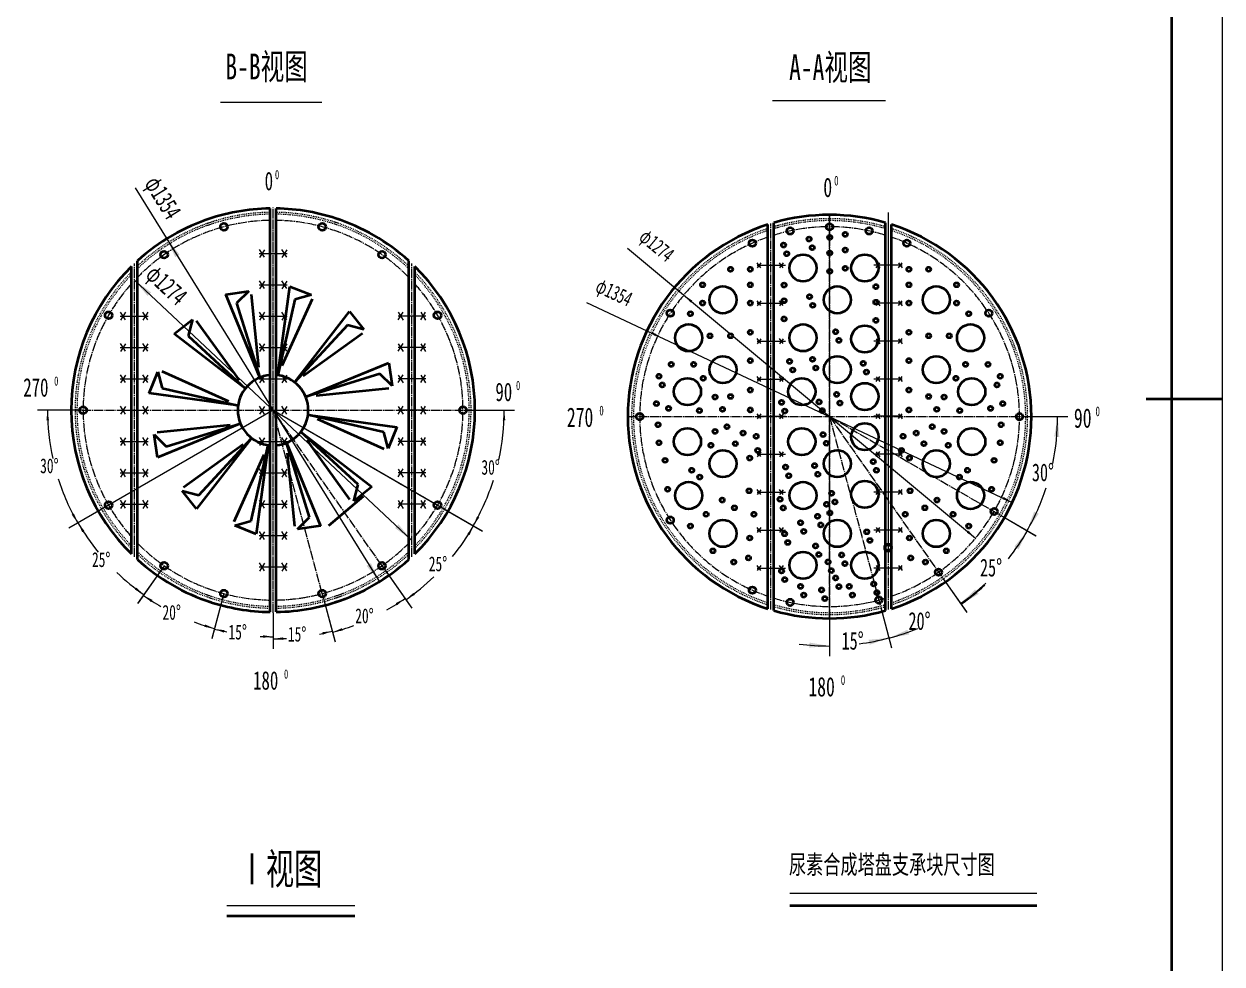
# Model space of a CAD drawing. Header units: millimetres. Extents: x -3570 to 3570, y -5049 to 5049.
# Drawn here: x -448 to 3570, y -1895 to 1259 of the extents above; entities that cross this region are included whole.
import ezdxf

# ---------------------------------------------------------------- set-up
doc = ezdxf.new("R2010")
doc.units = ezdxf.units.MM
for name, pattern in [('EB_DASH', [6, 3, -3]), ('EB_DASHDOT', [39, 30, -3, 3, -3]), ('EB_DASHDOTDOT', [45, 30, -3, 3, -3, 3, -3])]:
    doc.linetypes.add(name, pattern=pattern)
for name, color, linetype, lineweight in [('CAXA0', 7, 'Continuous', 70), ('CAXA1', 1, 'EB_DASHDOT', 25), ('CAXA2', 6, 'EB_DASH', 25), ('CAXA3', 7, 'Continuous', 25), ('CAXA4', 3, 'Continuous', 25)]:
    doc.layers.add(name, color=color, linetype=linetype, lineweight=lineweight)
doc.styles.add('标准', font='SIMFANG.TTF', dxfattribs={"width": 0.667})
doc.dimstyles.new('标准', dxfattribs={"dimtxt": 3.5, "dimasz": 4, "dimexe": 2, "dimexo": 0, "dimtad": 1, "dimdsep": 46, "dimtxsty": '标准', "dimcen": 0, "dimdle": 6, "dimaunit": 1, "dimazin": 2, "dimtfac": 1, "dimtdec": 3, "dimtmove": 0, "dimatfit": 3, "dimfxl": 0, "dimtolj": 1, "dimtzin": 0, "dimarcsym": 0})

# ---------------------------------------------------------------- blocks, each defined once
blk = doc.blocks.new('*CAXBLOCK1516')
at = {"layer": 'CAXA4', "linetype": 'Continuous', "lineweight": 25}
for points in [[(1641.1, 229.6), (1670, 211.3), (1673.6, 219)], [(2866.6, -346), (2834, -335.4), (2837.6, -327.7)]]:
    blk.add_hatch(color=0, dxfattribs=at).paths.add_polyline_path(points, flags=0)
at = {"layer": 'CAXA4', "color": 0, "linetype": 'Continuous', "lineweight": 25}
blk.add_line((1438.7, 324.7), (2866.6, -346), dxfattribs=at)
at = {"layer": 'CAXA4', "color": 0, "linetype": 'Continuous', "lineweight": 25, "insert": (1485.5, 407.8), "char_height": 49.635, "attachment_point": 1, "rotation": 334.8427, "style": '标准'}
blk.add_mtext('\\fFangSong_GB2312;φ1354', dxfattribs=at)
blk = doc.blocks.new('*CAXBLOCK1617')
at = {"layer": 'CAXA4', "linetype": 'Continuous', "lineweight": 25}
for points in [[(1764.6, 349.7), (1788, 324.7), (1793.4, 331.2)], [(2743.1, -466.1), (2714.3, -447.6), (2719.7, -441.1)]]:
    blk.add_hatch(color=0, dxfattribs=at).paths.add_polyline_path(points, flags=0)
at = {"layer": 'CAXA4', "color": 0, "linetype": 'Continuous', "lineweight": 25}
blk.add_line((1576, 506.9), (2743.1, -466.1), dxfattribs=at)
at = {"layer": 'CAXA4', "color": 0, "linetype": 'Continuous', "lineweight": 25, "insert": (1642.4, 575.5), "char_height": 49.635, "attachment_point": 1, "rotation": 320.1813, "style": '标准'}
blk.add_mtext('\\fFangSong_GB2312;φ1274', dxfattribs=at)
blk = doc.blocks.new('CAXBLOCK17')
at = {"attachment_point": 1, "style": '标准'}
for insert, char_height in [((393.7, 769.3), 31.022), ((359.2, 763.4), 62.044)]:
    blk.add_mtext('\\fFangSong_GB2312;0', dxfattribs=dict(at, insert=insert, char_height=char_height))
blk = doc.blocks.new('CAXBLOCK18')
at = {"attachment_point": 1, "style": '标准'}
for s, insert, char_height in [('\\fFangSong_GB2312;90', (1133, 55.9), 62.044), ('\\fFangSong_GB2312;0', (1202.1, 61.9), 31.022)]:
    blk.add_mtext(s, dxfattribs=dict(at, insert=insert, char_height=char_height))
blk = doc.blocks.new('CAXBLOCK19')
at = {"attachment_point": 1, "style": '标准'}
for s, insert, char_height in [('\\fFangSong_GB2312;180', (320.3, -912.2), 62.044), ('\\fFangSong_GB2312;0', (424, -906.2), 31.022)]:
    blk.add_mtext(s, dxfattribs=dict(at, insert=insert, char_height=char_height))
blk = doc.blocks.new('*CAXBLOCK2021')
at = {"layer": 'CAXA4', "linetype": 'Continuous', "lineweight": 25}
for points in [[(-369.3, -36.6), (-372.8, -70.8), (-364.3, -70.4)], [(-268, -414.9), (-288.1, -387.1), (-280.5, -383.2)]]:
    blk.add_hatch(color=0, dxfattribs=at).paths.add_polyline_path(points, flags=0)
at = {"layer": 'CAXA4', "color": 0, "linetype": 'Continuous', "lineweight": 25}
for p, q in [((-252.7, -36.6), (-403.3, -36.6)), ((387.3, -36.6), (-297.4, -431.9))]:
    blk.add_line(p, q, dxfattribs=at)
for start, end in [(180, 192.35), (197.6833, 210)]:
    blk.add_arc((387.3, -36.6), 756.6, start, end, dxfattribs=at)
at = {"layer": 'CAXA4', "color": 0, "linetype": 'Continuous', "lineweight": 25, "insert": (-393.9, -198.4), "char_height": 49.635, "attachment_point": 1, "style": '标准'}
blk.add_mtext('\\fFangSong_GB2312;30{%%D}', dxfattribs=at)
blk = doc.blocks.new('*CAXBLOCK2122')
at = {"layer": 'CAXA4', "linetype": 'Continuous', "lineweight": 25}
for points in [[(-267, -414.4), (-252.9, -445.7), (-245.7, -441.1)], [(-46, -655.5), (-76, -638.7), (-70.8, -632)]]:
    blk.add_hatch(color=0, dxfattribs=at).paths.add_polyline_path(points, flags=0)
at = {"layer": 'CAXA4', "color": 0, "linetype": 'Continuous', "lineweight": 25}
for p, q in [((387.3, -36.6), (-296.4, -431.4)), ((21.9, -558.4), (-65.5, -683.3))]:
    blk.add_line(p, q, dxfattribs=at)
for start, end in [(210, 219.0933), (226.1037, 235)]:
    blk.add_arc((387.3, -36.6), 755.5, start, end, dxfattribs=at)
at = {"layer": 'CAXA4', "color": 0, "linetype": 'Continuous', "lineweight": 25, "insert": (-220, -513), "char_height": 49.635, "attachment_point": 1, "style": '标准'}
blk.add_mtext('\\fFangSong_GB2312;25{%%D}', dxfattribs=at)
blk = doc.blocks.new('*CAXBLOCK2223')
at = {"layer": 'CAXA4', "linetype": 'Continuous', "lineweight": 25}
for points in [[(-47.7, -657.9), (-21.7, -680.4), (-17.2, -673.2)], [(191, -769.2), (157.1, -763.7), (159.6, -755.6)]]:
    blk.add_hatch(color=0, dxfattribs=at).paths.add_polyline_path(points, flags=0)
at = {"layer": 'CAXA4', "color": 0, "linetype": 'Continuous', "lineweight": 25}
for p, q in [((21.9, -558.4), (-67.2, -685.7)), ((222.4, -651.9), (182.2, -802.1))]:
    blk.add_line(p, q, dxfattribs=at)
for start, end in [(235, 240.2729), (249.5514, 255)]:
    blk.add_arc((387.3, -36.6), 758.4, start, end, dxfattribs=at)
at = {"layer": 'CAXA4', "color": 0, "linetype": 'Continuous', "lineweight": 25, "insert": (16.4, -690), "char_height": 49.635, "attachment_point": 1, "style": '标准'}
blk.add_mtext('\\fFangSong_GB2312;20{%%D}', dxfattribs=at)
blk = doc.blocks.new('*CAXBLOCK2324')
at = {"layer": 'CAXA4', "linetype": 'Continuous', "lineweight": 25}
for points in [[(190.6, -770.7), (222.7, -782.9), (224.5, -774.6)], [(387.3, -796.6), (353.1, -800.1), (353.5, -791.6)]]:
    blk.add_hatch(color=0, dxfattribs=at).paths.add_polyline_path(points, flags=0)
at = {"layer": 'CAXA4', "color": 0, "linetype": 'Continuous', "lineweight": 25}
for p, q in [((222.4, -651.9), (181.8, -803.6)), ((387.3, -716.6), (387.3, -830.6))]:
    blk.add_line(p, q, dxfattribs=at)
for start, end in [(255, 258.251), (266.7079, 270)]:
    blk.add_arc((387.3, -36.6), 760, start, end, dxfattribs=at)
at = {"layer": 'CAXA4', "color": 0, "linetype": 'Continuous', "lineweight": 25, "insert": (237.8, -756.1), "char_height": 49.635, "attachment_point": 1, "style": '标准'}
blk.add_mtext('\\fFangSong_GB2312;15{%%D}', dxfattribs=at)
blk = doc.blocks.new('*CAXBLOCK2425')
at = {"layer": 'CAXA4', "linetype": 'Continuous', "lineweight": 25}
for points in [[(387.3, -803.8), (421.5, -807.3), (421.1, -798.8)], [(585.8, -777.7), (553.7, -789.9), (551.9, -781.6)]]:
    blk.add_hatch(color=0, dxfattribs=at).paths.add_polyline_path(points, flags=0)
at = {"layer": 'CAXA4', "color": 0, "linetype": 'Continuous', "lineweight": 25}
for p, q in [((552.2, -651.9), (594.6, -810.5)), ((387.3, -716.6), (387.3, -837.8))]:
    blk.add_line(p, q, dxfattribs=at)
for start, end in [(270, 273.3313), (281.7091, 285)]:
    blk.add_arc((387.3, -36.6), 767.2, start, end, dxfattribs=at)
at = {"layer": 'CAXA4', "color": 0, "linetype": 'Continuous', "lineweight": 25, "insert": (437.1, -763.2), "char_height": 49.635, "attachment_point": 1, "style": '标准'}
blk.add_mtext('\\fFangSong_GB2312;15{%%D}', dxfattribs=at)
blk = doc.blocks.new('*CAXBLOCK2526')
at = {"layer": 'CAXA4', "linetype": 'Continuous', "lineweight": 25}
for points in [[(829.6, -668.3), (803.6, -690.8), (799.1, -683.6)], [(586.9, -781.5), (620.8, -776), (618.2, -767.9)]]:
    blk.add_hatch(color=0, dxfattribs=at).paths.add_polyline_path(points, flags=0)
at = {"layer": 'CAXA4', "color": 0, "linetype": 'Continuous', "lineweight": 25}
for p, q in [((752.7, -558.4), (849.1, -696.2)), ((552.2, -651.9), (595.7, -814.3))]:
    blk.add_line(p, q, dxfattribs=at)
for start, end in [(299.6473, 305), (285, 290.5226)]:
    blk.add_arc((387.3, -36.6), 771.2, start, end, dxfattribs=at)
at = {"layer": 'CAXA4', "color": 0, "linetype": 'Continuous', "lineweight": 25, "insert": (662.9, -701.5), "char_height": 49.635, "attachment_point": 1, "style": '标准'}
blk.add_mtext('\\fFangSong_GB2312;20{%%D}', dxfattribs=at)
blk = doc.blocks.new('*CAXBLOCK2627')
at = {"layer": 'CAXA4', "linetype": 'Continuous', "lineweight": 25}
for points in [[(1059.8, -424.9), (1045.8, -456.3), (1038.6, -451.7)], [(832.7, -672.8), (862.7, -656), (857.6, -649.3)]]:
    blk.add_hatch(color=0, dxfattribs=at).paths.add_polyline_path(points, flags=0)
at = {"layer": 'CAXA4', "color": 0, "linetype": 'Continuous', "lineweight": 25}
for p, q in [((387.3, -36.6), (1089.3, -441.9)), ((752.7, -558.4), (852.2, -700.6))]:
    blk.add_line(p, q, dxfattribs=at)
for start, end in [(320.8162, 330), (305, 313.9975)]:
    blk.add_arc((387.3, -36.6), 776.6, start, end, dxfattribs=at)
at = {"layer": 'CAXA4', "color": 0, "linetype": 'Continuous', "lineweight": 25, "insert": (909.5, -527.3), "char_height": 49.635, "attachment_point": 1, "style": '标准'}
blk.add_mtext('\\fFangSong_GB2312;25{%%D}', dxfattribs=at)
blk = doc.blocks.new('*CAXBLOCK2728')
at = {"layer": 'CAXA4', "linetype": 'Continuous', "lineweight": 25}
for points in [[(1162.7, -36.6), (1166.2, -70.8), (1157.7, -70.4)], [(1058.8, -424.3), (1078.9, -396.5), (1071.4, -392.6)]]:
    blk.add_hatch(color=0, dxfattribs=at).paths.add_polyline_path(points, flags=0)
at = {"layer": 'CAXA4', "color": 0, "linetype": 'Continuous', "lineweight": 25}
for p, q in [((387.3, -36.6), (1088.3, -441.3)), ((1027.3, -36.6), (1196.7, -36.6))]:
    blk.add_line(p, q, dxfattribs=at)
for start, end in [(347.5862, 360), (330, 342.3821)]:
    blk.add_arc((387.3, -36.6), 775.4, start, end, dxfattribs=at)
at = {"layer": 'CAXA4', "color": 0, "linetype": 'Continuous', "lineweight": 25, "insert": (1086, -203.3), "char_height": 49.635, "attachment_point": 1, "style": '标准'}
blk.add_mtext('\\fFangSong_GB2312;30{%%D}', dxfattribs=at)
blk = doc.blocks.new('CAXBLOCK57')
at = {"attachment_point": 1, "style": '标准'}
for s, insert, char_height in [('\\fFangSong_GB2312;270', (-450.5, 70.9), 62.044), ('\\fFangSong_GB2312;0', (-346.9, 76.9), 31.022)]:
    blk.add_mtext(s, dxfattribs=dict(at, insert=insert, char_height=char_height))
blk = doc.blocks.new('CAXBLOCK58')
at = {"attachment_point": 1, "style": '标准'}
for s, insert, char_height in [('\\fFangSong_GB2312;90', (3073.2, -30.3), 65.146), ('\\fFangSong_GB2312;0', (3145.8, -24), 32.573)]:
    blk.add_mtext(s, dxfattribs=dict(at, insert=insert, char_height=char_height))
blk = doc.blocks.new('CAXBLOCK59')
at = {"attachment_point": 1, "style": '标准'}
for s, insert, char_height in [('\\fFangSong_GB2312;270', (1372.6, -27.7), 65.146), ('\\fFangSong_GB2312;0', (1481.5, -21.4), 32.573)]:
    blk.add_mtext(s, dxfattribs=dict(at, insert=insert, char_height=char_height))
blk = doc.blocks.new('CAXBLOCK60')
at = {"attachment_point": 1, "style": '标准'}
for insert, char_height in [((2232.8, 743.7), 65.146), ((2269.1, 750), 32.573)]:
    blk.add_mtext('\\fFangSong_GB2312;0', dxfattribs=dict(at, insert=insert, char_height=char_height))
blk = doc.blocks.new('CAXBLOCK61')
at = {"attachment_point": 1, "style": '标准'}
for s, insert, char_height in [('\\fFangSong_GB2312;180', (2182.7, -931.8), 65.146), ('\\fFangSong_GB2312;0', (2291.5, -925.6), 32.573)]:
    blk.add_mtext(s, dxfattribs=dict(at, insert=insert, char_height=char_height))
blk = doc.blocks.new('CAXBLOCK64', base_point=(3400, -4879))
at = {"layer": 'CAXA0', "color": 0, "linetype": 'Continuous', "lineweight": 25}
blk.add_line((3570, 5049), (3570, -5049), dxfattribs=at)
at = {"layer": 'CAXA0', "color": 0, "linetype": 'Continuous', "lineweight": 70}
for p, q in [((3400, 4879), (3400, -4879)), ((3570, 0), (3315, 0))]:
    blk.add_line(p, q, dxfattribs=at)
blk = doc.blocks.new('*CAXBLOCK7273')
at = {"layer": 'CAXA4', "linetype": 'Continuous', "lineweight": 25}
for points in [[(3018.7, -58.2), (3024.1, -126.9), (3007.2, -125.4)], [(2916.2, -440.6), (2955.2, -383.9), (2939.8, -376.7)]]:
    blk.add_hatch(color=0, dxfattribs=at).paths.add_polyline_path(points, flags=0)
at = {"layer": 'CAXA4', "color": 0, "linetype": 'Continuous', "lineweight": 25}
for p, q in [((2933.8, -58.2), (3052.7, -58.2)), ((2842.7, -398.2), (2945.6, -457.6))]:
    blk.add_line(p, q, dxfattribs=at)
for start, end in [(348.1395, 0), (330, 341.8136)]:
    blk.add_arc((2253.8, -58.2), 764.8, start, end, dxfattribs=at)
at = {"layer": 'CAXA4', "color": 0, "linetype": 'Continuous', "lineweight": 25, "insert": (2932.3, -215.4), "char_height": 59.5, "attachment_point": 1, "style": '标准'}
blk.add_mtext('\\fFangSong_GB2312;30{%%D}', dxfattribs=at)
blk = doc.blocks.new('*CAXBLOCK7374')
at = {"layer": 'CAXA4', "linetype": 'Continuous', "lineweight": 25}
for points in [[(2917.2, -441.2), (2887.6, -503.4), (2873.7, -493.6)], [(2693.2, -685.7), (2752.6, -650.8), (2741.6, -637.7)]]:
    blk.add_hatch(color=0, dxfattribs=at).paths.add_polyline_path(points, flags=0)
at = {"layer": 'CAXA4', "color": 0, "linetype": 'Continuous', "lineweight": 25}
for p, q in [((2842.7, -398.2), (2946.7, -458.2)), ((2643.9, -615.2), (2712.7, -713.5))]:
    blk.add_line(p, q, dxfattribs=at)
for start, end in [(321.5097, 330), (305, 313.2143)]:
    blk.add_arc((2253.8, -58.2), 766, start, end, dxfattribs=at)
at = {"layer": 'CAXA4', "color": 0, "linetype": 'Continuous', "lineweight": 25, "insert": (2758.3, -534.9), "char_height": 59.5, "attachment_point": 1, "style": '标准'}
blk.add_mtext('\\fFangSong_GB2312;25{%%D}', dxfattribs=at)
blk = doc.blocks.new('*CAXBLOCK7475')
at = {"layer": 'CAXA4', "linetype": 'Continuous', "lineweight": 25}
for points in [[(2694.7, -687.9), (2754.1, -653), (2743.2, -639.9)], [(2452.8, -800.7), (2387.9, -823.7), (2384.9, -807)]]:
    blk.add_hatch(color=0, dxfattribs=at).paths.add_polyline_path(points, flags=0)
at = {"layer": 'CAXA4', "color": 0, "linetype": 'Continuous', "lineweight": 25}
for p, q in [((2643.9, -615.2), (2714.2, -715.7)), ((2429.8, -715), (2461.6, -833.5))]:
    blk.add_line(p, q, dxfattribs=at)
for start, end in [(305, 312.6028), (277.3972, 285)]:
    blk.add_arc((2253.8, -58.2), 768.7, start, end, dxfattribs=at)
at = {"layer": 'CAXA4', "color": 0, "linetype": 'Continuous', "lineweight": 25, "insert": (2518.4, -714.1), "char_height": 59.5, "attachment_point": 1, "style": '标准'}
blk.add_mtext('\\fFangSong_GB2312;20{%%D}', dxfattribs=at)
blk = doc.blocks.new('*CAXBLOCK7576')
at = {"layer": 'CAXA4', "linetype": 'Continuous', "lineweight": 25}
for points in [[(2453, -801.5), (2520.7, -789), (2514.9, -773.1)], [(2253.8, -827.8), (2185.2, -833.2), (2186.7, -816.3)]]:
    blk.add_hatch(color=0, dxfattribs=at).paths.add_polyline_path(points, flags=0)
at = {"layer": 'CAXA4', "color": 0, "linetype": 'Continuous', "lineweight": 25}
for p, q in [((2429.8, -715), (2461.8, -834.4)), ((2253.8, -738.2), (2253.8, -861.8))]:
    blk.add_line(p, q, dxfattribs=at)
for start, end in [(285, 292.5941), (262.4059, 270)]:
    blk.add_arc((2253.8, -58.2), 769.6, start, end, dxfattribs=at)
at = {"layer": 'CAXA4', "color": 0, "linetype": 'Continuous', "lineweight": 25, "insert": (2294, -780.4), "char_height": 59.5, "attachment_point": 1, "style": '标准'}
blk.add_mtext('\\fFangSong_GB2312;15{%%D}', dxfattribs=at)
blk = doc.blocks.new('*CAXBLOCK7879')
at = {"layer": 'CAXA0', "linetype": 'Continuous', "lineweight": 25}
for points in [[(30.6, 538.8), (59.2, 476.5), (73.6, 485.5)], [(744, -612), (700.9, -558.7), (715.4, -549.8)]]:
    blk.add_hatch(color=0, dxfattribs=at).paths.add_polyline_path(points, flags=0)
at = {"layer": 'CAXA0', "color": 0, "linetype": 'Continuous', "lineweight": 25}
blk.add_line((-75.6, 710), (744, -612), dxfattribs=at)
at = {"layer": 'CAXA0', "color": 0, "linetype": 'Continuous', "lineweight": 25, "insert": (4.3, 756), "char_height": 59.5, "attachment_point": 1, "rotation": 301.7951, "style": '标准'}
blk.add_mtext('\\fFangSong_GB2312;φ1354', dxfattribs=at)
blk = doc.blocks.new('*CAXBLOCK7980')
at = {"layer": 'CAXA0', "linetype": 'Continuous', "lineweight": 25}
for points in [[(-77.3, 399.2), (-33.5, 346.5), (-21.9, 358.9)], [(851.9, -472.4), (796.5, -432.1), (808.1, -419.7)]]:
    blk.add_hatch(color=0, dxfattribs=at).paths.add_polyline_path(points, flags=0)
at = {"layer": 'CAXA0', "color": 0, "linetype": 'Continuous', "lineweight": 25}
blk.add_line((-77.3, 399.2), (851.9, -472.4), dxfattribs=at)
at = {"layer": 'CAXA0', "color": 0, "linetype": 'Continuous', "lineweight": 25, "insert": (-3.6, 456.4), "char_height": 59.5, "attachment_point": 1, "rotation": 316.8303, "style": '标准'}
blk.add_mtext('\\fFangSong_GB2312;φ1274', dxfattribs=at)

msp = doc.modelspace()

# ---------------------------------------------------------------- linework, layer by layer
at = {"layer": 'CAXA0', "linetype": 'Continuous', "lineweight": 70}
for p, q in [((377.287, -713.549), (377.287, 640.304)), ((397.287, -713.549), (397.287, 640.304)), ((2046.334, -702.614), (2046.334, 586.22)), ((2066.334, -708.714), (2066.334, 592.32)), ((2441.334, -708.714), (2441.334, 592.32)), ((2461.334, -702.614), (2461.334, 586.22)), ((-87.713, -519.017), (-87.713, 445.772)), ((-67.713, -537.925), (-67.713, 464.68)), ((842.287, -537.925), (842.287, 464.68)), ((862.287, -519.017), (862.287, 445.772)), ((228.714, 351.442), (305.502, 362.544)), ((305.502, 362.544), (265.13, 322.01)), ((403.282, 80.541), (443.991, 378.737)), ((443.991, 378.737), (516.042, 349.959)), ((342.558, 72.842), (228.714, 351.442)), ((265.13, 322.01), (342.558, 72.842)), ((314.093, 351.925), (338.586, 107.428)), ((460.812, 335.041), (403.282, 80.541)), ((518.173, 336.466), (417.136, 112.48)), ((516.042, 349.959), (460.812, 335.041)), ((459.721, 56.847), (644.074, 294.738)), ((644.074, 294.738), (692.083, 233.789)), ((55.927, 220.164), (116.875, 268.173)), ((116.875, 268.173), (102.179, 212.884)), ((129.626, 263.272), (273.085, 63.778)), ((636.794, 248.485), (459.721, 56.847)), ((692.083, 233.789), (636.794, 248.485)), ((293.818, 35.811), (55.927, 220.164)), ((102.179, 212.884), (293.818, 35.811)), ((687.182, 221.039), (487.688, 77.58)), ((496.752, 8.107), (775.351, 121.95)), ((775.351, 121.95), (786.454, 45.163)), ((-28.072, 20.081), (0.706, 92.132)), ((0.706, 92.132), (15.623, 36.903)), ((14.199, 94.263), (238.185, -6.774)), ((745.92, 85.535), (496.752, 8.107)), ((786.454, 45.163), (745.92, 85.535)), ((270.124, -20.628), (-28.072, 20.081)), ((15.623, 36.903), (270.124, -20.628)), ((775.834, 36.572), (531.338, 12.079)), ((758.951, -110.148), (504.451, -52.617)), ((504.451, -52.617), (802.647, -93.326)), ((760.376, -167.508), (536.39, -66.471)), ((-0.777, -195.195), (-11.879, -118.408)), ((-11.879, -118.408), (28.654, -158.78)), ((-1.26, -109.817), (243.237, -85.324)), ((277.823, -81.352), (-0.777, -195.195)), ((28.654, -158.78), (277.823, -81.352)), ((672.395, -286.129), (480.757, -109.056)), ((480.757, -109.056), (718.648, -293.409)), ((773.869, -165.377), (758.951, -110.148)), ((802.647, -93.326), (773.869, -165.377)), ((87.393, -294.284), (286.887, -150.825)), ((314.854, -130.092), (130.501, -367.983)), ((137.781, -321.73), (314.854, -130.092)), ((313.762, -408.286), (371.293, -153.786)), ((371.293, -153.786), (330.584, -451.982)), ((509.445, -395.255), (432.017, -146.087)), ((432.017, -146.087), (545.86, -424.687)), ((644.949, -336.517), (501.489, -137.023)), ((256.402, -409.711), (357.439, -185.725)), ((460.482, -425.17), (435.989, -180.673)), ((130.501, -367.983), (82.492, -307.034)), ((82.492, -307.034), (137.781, -321.73)), ((657.699, -341.418), (672.395, -286.129)), ((718.648, -293.409), (657.699, -341.418)), ((689.991, -326.639), (573.071, -424.663)), ((469.073, -435.789), (509.445, -395.255)), ((258.533, -423.204), (313.762, -408.286)), ((330.584, -451.982), (258.533, -423.204)), ((545.86, -424.687), (469.073, -435.789)), ((2119.897, -1698.529), (2948.461, -1698.529))]:
    msp.add_line(p, q, dxfattribs=at)
at = {"layer": 'CAXA0', "color": 1, "linetype": 'EB_DASHDOT', "lineweight": 25}
for p, q in [((2056.334, -705.748), (2056.334, 589.354)), ((2451.334, -705.748), (2451.334, 589.354))]:
    msp.add_line(p, q, dxfattribs=at)
at = {"layer": 'CAXA0', "linetype": 'EB_DASHDOT', "lineweight": 25}
for p, q in [((-77.713, -528.663), (-77.713, 455.418)), ((852.287, -528.663), (852.287, 455.418)), ((387.287, -36.622), (938.946, -355.122)), ((752.656, -558.422), (387.287, -36.622)), ((552.155, -651.917), (387.287, -36.622))]:
    msp.add_line(p, q, dxfattribs=at)
at = {"layer": 'CAXA0', "linetype": 'Continuous', "lineweight": 70}
for centre, radius in [((222.42, 578.672), 11.974), ((552.155, 578.672), 11.974), ((2121.394, 564.883), 11.182), ((2253.834, 578.803), 11.182), ((2386.274, 564.883), 11.182), ((2386.274, 564.883), 11.182), ((1994.743, 523.731), 11.182), ((2099.358, 517.537), 7.198), ((2185.069, 537.723), 7.198), ((2254.31, 543.003), 7.198), ((2306.409, 553.096), 7.198), ((2512.925, 523.731), 11.182), ((21.919, 485.177), 11.974), ((752.656, 485.177), 11.974), ((2110.114, 488.47), 7.198), ((2164.811, 440.438), 45.36), ((2195.825, 508.656), 7.198), ((2254.31, 490.726), 7.198), ((2306.409, 500.818), 7.198), ((2372.014, 440.438), 45.36), ((1921.538, 436.331), 7.198), ((1987.944, 436.331), 7.198), ((2306.409, 439.455), 7.198), ((2519.724, 436.331), 7.198), ((2586.13, 436.331), 7.198), ((2254.31, 429.362), 7.198), ((1827.962, 384.054), 7.198), ((1896.061, 333.663), 45.36), ((1987.944, 384.054), 7.198), ((2101.375, 383.202), 7.198), ((2279.696, 333.663), 45.36), ((2408.926, 378.155), 7.198), ((2519.724, 384.054), 7.198), ((2611.607, 333.663), 45.36), ((2679.706, 384.054), 7.198), ((1827.962, 322.69), 7.198), ((1987.944, 322.69), 7.198), ((2101.375, 330.925), 7.198), ((2186.75, 344.279), 7.198), ((2197.506, 315.212), 7.198), ((2408.926, 325.878), 7.198), ((2519.724, 322.69), 7.198), ((2679.706, 322.69), 7.198), ((-164.371, 281.878), 11.974), ((938.946, 281.878), 11.974), ((1719.601, 288.738), 11.182), ((1787.09, 287.164), 7.198), ((2720.578, 287.164), 7.198), ((2788.067, 288.738), 11.182), ((1781.176, 206.354), 45.36), ((2101.375, 269.561), 7.198), ((2164.811, 206.354), 45.36), ((2372.014, 202.247), 45.36), ((2408.926, 264.515), 7.198), ((2726.492, 206.354), 45.36), ((1852.701, 212.882), 7.198), ((1921.538, 212.882), 7.198), ((1987.944, 224.724), 7.198), ((2274.142, 226.531), 7.198), ((2284.897, 197.464), 7.198), ((2519.724, 224.724), 7.198), ((2586.13, 212.882), 7.198), ((2654.967, 212.882), 7.198), ((1722.554, 117.068), 7.198), ((1797.846, 117.068), 7.198), ((1896.061, 99.579), 45.36), ((1987.944, 129.987), 7.198), ((2119.526, 127.286), 7.198), ((2196.834, 134.015), 7.198), ((2279.696, 99.579), 45.36), ((2366.575, 120.558), 7.198), ((2519.724, 129.987), 7.198), ((2611.607, 99.579), 45.36), ((2709.822, 117.068), 7.198), ((2785.114, 117.068), 7.198), ((1681.682, 77.236), 7.198), ((2130.282, 98.219), 7.198), ((2207.589, 104.948), 7.198), ((2377.331, 91.491), 7.198), ((2825.986, 77.236), 7.198), ((1692.438, 48.169), 7.198), ((1777.073, 25.658), 45.36), ((1830.113, 70.776), 7.198), ((2160.707, 25.658), 45.36), ((2372.014, 9.231), 45.36), ((2677.555, 70.776), 7.198), ((2730.595, 25.658), 45.36), ((2815.23, 48.169), 7.198), ((1869.91, 7.26), 7.198), ((1921.538, 9.413), 7.198), ((1987.944, 30.944), 7.198), ((2277.503, 16.266), 7.198), ((2519.724, 30.944), 7.198), ((2586.13, 9.413), 7.198), ((2637.758, 7.26), 7.198), ((-249.713, -36.622), 11.974), ((1024.287, -36.622), 11.974), ((1673.077, -14.271), 7.198), ((1713.95, -30.42), 7.198), ((1817.206, -37.956), 7.198), ((1894.649, -33.649), 7.198), ((1987.944, -35.803), 7.198), ((2092.636, -10.648), 7.198), ((2103.392, -39.715), 7.198), ((2218.681, -8.965), 7.198), ((2229.437, -38.032), 7.198), ((2288.259, -12.801), 7.198), ((2519.724, -35.803), 7.198), ((2613.019, -33.649), 7.198), ((2690.462, -37.956), 7.198), ((2793.718, -30.42), 7.198), ((2834.591, -14.271), 7.198), ((1616.834, -58.197), 11.182), ((1616.834, -58.197), 11.182), ((1678.455, -85.324), 7.198), ((2372.014, -125.625), 45.36), ((2829.213, -85.324), 7.198), ((2890.834, -58.197), 11.182), ((1777.073, -142.052), 45.36), ((1869.91, -107.932), 7.198), ((1909.707, -91.783), 7.198), ((1963.486, -113.314), 7.198), ((2007.586, -124.08), 7.198), ((2160.707, -142.052), 45.36), ((2232.126, -118.303), 7.198), ((2500.082, -124.08), 7.198), ((2544.182, -113.314), 7.198), ((2597.961, -91.783), 7.198), ((2637.758, -107.932), 7.198), ((2730.595, -142.052), 45.36), ((1681.682, -145.611), 7.198), ((1855.927, -154.224), 7.198), ((1937.672, -148.841), 7.198), ((2242.882, -147.37), 7.198), ((2569.996, -148.841), 7.198), ((2651.74, -154.224), 7.198), ((2825.986, -145.611), 7.198), ((1702.118, -204.822), 7.198), ((1896.061, -215.973), 45.36), ((1986.074, -197.286), 7.198), ((2012.963, -171.448), 7.198), ((2279.696, -215.973), 45.36), ((2494.705, -171.448), 7.198), ((2521.594, -197.286), 7.198), ((2611.607, -215.973), 45.36), ((2805.55, -204.822), 7.198), ((1791.392, -238.195), 7.198), ((2106.081, -227.641), 7.198), ((2203.556, -222.594), 7.198), ((2400.187, -209.137), 7.198), ((2410.943, -238.204), 7.198), ((2716.276, -238.195), 7.198), ((1781.176, -322.748), 45.36), ((1818.282, -260.802), 7.198), ((2116.837, -256.708), 7.198), ((2164.811, -322.748), 45.36), ((2214.312, -251.661), 7.198), ((2372.014, -318.641), 45.36), ((2726.492, -322.748), 45.36), ((2689.386, -260.802), 7.198), ((1710.723, -301.712), 7.198), ((1983.923, -307.094), 7.198), ((2260.697, -315.111), 7.198), ((2523.745, -307.094), 7.198), ((2796.945, -301.712), 7.198), ((-164.371, -355.122), 11.974), ((938.946, -355.122), 11.974), ((1893.573, -338.314), 7.198), ((1934.445, -364.152), 7.198), ((2087.594, -335.296), 7.198), ((2098.35, -364.363), 7.198), ((2243.891, -352.117), 7.198), ((2271.453, -344.178), 7.198), ((2573.223, -364.152), 7.198), ((2614.095, -338.314), 7.198), ((1719.601, -405.132), 11.182), ((1839.794, -385.683), 7.198), ((2000.056, -385.683), 7.198), ((2213.64, -392.488), 7.198), ((2254.646, -381.184), 7.198), ((2507.612, -385.683), 7.198), ((2667.874, -385.683), 7.198), ((2805.492, -376.697), 11.182), ((1787.09, -425.515), 7.198), ((1896.061, -450.057), 45.36), ((2156.499, -414.356), 7.198), ((2167.255, -443.423), 7.198), ((2224.396, -421.555), 7.198), ((2279.696, -450.057), 45.36), ((2378.339, -444.634), 7.198), ((2611.607, -450.057), 45.36), ((2720.578, -425.515), 7.198), ((1986.074, -465.348), 7.198), ((2102.72, -451.362), 7.198), ((2113.475, -480.429), 7.198), ((2389.095, -473.701), 7.198), ((2521.594, -465.348), 7.198), ((1862.381, -508.41), 7.198), ((2164.811, -556.832), 45.36), ((2206.917, -491.733), 7.198), ((2217.673, -520.8), 7.198), ((2294.309, -522.011), 7.198), ((2372.014, -556.832), 45.36), ((2449.915, -496.278), 11.182), ((2449.915, -499.116), 11.182), ((2645.287, -508.41), 7.198), ((21.919, -558.422), 11.974), ((752.656, -558.422), 11.974), ((1932.294, -546.09), 7.198), ((1981.771, -532.094), 7.198), ((2248.932, -545.561), 7.198), ((2305.065, -551.078), 7.198), ((2525.897, -532.094), 7.198), ((2575.374, -546.09), 7.198), ((2092.636, -575.839), 7.198), ((2103.392, -604.906), 7.198), ((2259.688, -574.628), 7.198), ((2274.142, -599.388), 7.198), ((2619.202, -579.997), 11.182), ((222.42, -651.917), 11.974), ((552.155, -651.917), 11.974), ((1994.743, -640.126), 11.182), ((2156.499, -627.984), 7.198), ((2227.085, -639.759), 7.198), ((2284.897, -628.455), 7.198), ((2319.518, -627.984), 7.198), ((2401.868, -619.574), 7.198), ((2412.624, -648.641), 7.198), ((2121.394, -681.277), 11.182), ((2167.255, -657.051), 7.198), ((2237.84, -668.826), 7.198), ((2330.274, -657.051), 7.198), ((2418.702, -673.492), 11.182)]:
    msp.add_circle(centre, radius, dxfattribs=at)
at = {"layer": 'CAXA0'}
for centre, start, end in [((387.287, -36.622), 107.848386, 132.228014), ((387.287, -36.622), 90.84635, 109.980934), ((387.287, -36.622), 70.702588, 89.15365), ((387.287, -36.622), 47.771986, 72.151614), ((2253.834, -58.197), 73.921318, 106.078682), ((2253.834, -58.197), 107.848386, 252.151614), ((2253.834, -58.197), 287.848386, 72.151614), ((387.287, -36.622), 134.557509, 225.442491), ((387.287, -36.622), 314.557509, 45.442491), ((387.287, -36.622), 227.771986, 252.151614), ((387.287, -36.622), 287.848386, 312.228014), ((387.287, -36.622), 251.44955, 269.15365), ((387.287, -36.622), 270.84635, 290.799172), ((2253.834, -58.197), 253.921318, 286.078682)]:
    msp.add_arc(centre, 677, start, end, dxfattribs=at)
at = {"layer": 'CAXA0', "linetype": 'EB_DASHDOT', "lineweight": 25}
for centre, start, end in [((387.287, -36.622), 109.010758, 135.584691), ((387.287, -36.622), 90.8995, 109.559436), ((387.287, -36.622), 69.840226, 89.1005), ((387.287, -36.622), 44.415309, 70.989242), ((2253.834, -58.197), 72.881525, 107.118475), ((2253.834, -58.197), 109.010758, 250.989242), ((2253.834, -58.197), 289.010758, 70.989242), ((387.287, -36.622), 138.217787, 221.782213), ((387.287, -36.622), 318.217787, 41.782213), ((387.287, -36.622), 224.415309, 250.989242), ((387.287, -36.622), 289.010758, 315.584691), ((387.287, -36.622), 249.697654, 269.1005), ((387.287, -36.622), 270.8995, 291.704647), ((2253.834, -58.197), 252.881525, 287.118475)]:
    msp.add_arc(centre, 637, start, end, dxfattribs=at)
at = {"layer": 'CAXA0', "linetype": 'Continuous', "lineweight": 70}
for start, end in [(94.851082, 265.148918), (274.851082, 85.148918)]:
    msp.add_arc((387.287, -36.622), 118.251, start, end, dxfattribs=at)
at = {"layer": 'CAXA1', "linetype": 'EB_DASHDOT', "lineweight": 25}
for p, q in [((387.287, -716.622), (387.287, 643.378)), ((387.287, -676.622), (387.287, 603.378)), ((2253.834, -738.197), (2253.834, 621.803)), ((2253.834, -738.197), (2253.834, 621.803)), ((2253.834, 621.803), (2253.834, -738.197)), ((2253.834, 621.803), (2253.834, -738.197)), ((2449.915, 626.315), (2449.915, -542.116)), ((2449.915, 603.402), (2449.915, -539.278)), ((-252.713, -36.622), (1027.287, -36.622)), ((1573.834, -58.197), (2933.834, -58.197)), ((2253.834, -58.197), (2429.831, -715.027)), ((2253.834, -58.197), (2643.866, -615.22)), ((2253.834, -58.197), (2842.731, -398.197))]:
    msp.add_line(p, q, dxfattribs=at)
at = {"layer": 'CAXA2', "linetype": 'EB_DASH', "lineweight": 25}
for centre, radius, start, end in [((387.287, -36.622), 657.709, 90.871175, 109.727054), ((387.287, -36.622), 664.1, 90.862791, 109.393822), ((387.287, -36.622), 664.1, 70.915386, 89.137209), ((387.287, -36.622), 657.709, 71.105325, 89.128825), ((2253.834, -58.197), 664.1, 73.600263, 106.399737), ((387.287, -36.622), 664.1, 108.207122, 133.246454), ((387.287, -36.622), 657.709, 108.390328, 133.772353), ((387.287, -36.622), 664.1, 46.753546, 71.792878), ((387.287, -36.622), 657.709, 46.227647, 71.609672), ((2253.834, -58.197), 664.1, 108.207122, 251.792878), ((2253.834, -58.197), 657.709, 108.390328, 251.609672), ((2253.834, -58.197), 657.709, 73.436352, 106.563648), ((2253.834, -58.197), 664.1, 288.207122, 71.792878), ((2253.834, -58.197), 657.709, 288.390328, 71.609672), ((387.287, -36.622), 664.1, 135.664008, 224.335992), ((387.287, -36.622), 657.709, 136.236697, 223.763303), ((387.287, -36.622), 664.1, 315.664008, 44.335992), ((387.287, -36.622), 657.709, 316.236697, 43.763303), ((387.287, -36.622), 657.709, 226.227647, 251.609672), ((387.287, -36.622), 664.1, 226.753546, 251.792878), ((387.287, -36.622), 657.709, 288.390328, 313.772353), ((387.287, -36.622), 664.1, 288.207122, 313.246454), ((387.287, -36.622), 657.709, 249.887087, 269.128825), ((387.287, -36.622), 664.1, 251.186518, 269.137209), ((387.287, -36.622), 657.709, 270.871175, 290.919876), ((387.287, -36.622), 664.1, 270.862791, 290.268542), ((2253.834, -58.197), 657.709, 253.436352, 286.563648), ((2253.834, -58.197), 664.1, 253.600263, 286.399737)]:
    msp.add_arc(centre, radius, start, end, dxfattribs=at)
at = {"layer": 'CAXA3', "linetype": 'Continuous', "lineweight": 25}
for p, q in [((210.639, 997.219), (551.192, 997.219)), ((2062.281, 1002.845), (2441.858, 1002.845)), ((340.478, 489.33), (434.097, 489.33)), ((358.1, 476.432), (341.579, 502.89)), ((358.1, 502.007), (341.579, 475.55)), ((433.546, 476.432), (417.025, 502.89)), ((433.546, 502.007), (417.025, 475.55)), ((2023.073, 441.599), (2010.667, 458.249)), ((2023.073, 457.927), (2010.667, 441.276)), ((2010.784, 449.763), (2105.436, 449.763)), ((2098.074, 441.599), (2085.668, 458.249)), ((2098.074, 457.927), (2085.668, 441.276)), ((2496.884, 449.763), (2402.232, 449.763)), ((2409.594, 441.599), (2422, 458.249)), ((2409.594, 457.927), (2422, 441.276)), ((2484.595, 441.599), (2497.001, 458.249)), ((2484.595, 457.927), (2497.001, 441.276)), ((340.478, 384.117), (434.097, 384.117)), ((358.1, 371.22), (341.579, 397.677)), ((358.1, 396.795), (341.579, 370.337)), ((433.546, 371.22), (417.025, 397.677)), ((433.546, 396.795), (417.025, 370.337)), ((2023.073, 314.254), (2010.667, 330.905)), ((2023.073, 330.582), (2010.667, 313.931)), ((2010.784, 322.418), (2105.436, 322.418)), ((2098.074, 314.254), (2085.668, 330.905)), ((2098.074, 330.582), (2085.668, 313.931)), ((2496.884, 322.418), (2402.232, 322.418)), ((2409.594, 314.254), (2422, 330.905)), ((2409.594, 330.582), (2422, 313.931)), ((2484.595, 314.254), (2497.001, 330.905)), ((2484.595, 330.582), (2497.001, 313.931)), ((-107.961, 266.227), (-124.482, 292.685)), ((-107.961, 291.802), (-124.482, 265.345)), ((-32.515, 266.227), (-49.036, 292.685)), ((-32.515, 291.802), (-49.036, 265.345)), ((358.1, 266.227), (341.579, 292.685)), ((358.1, 291.802), (341.579, 265.345)), ((433.546, 266.227), (417.025, 292.685)), ((433.546, 291.802), (417.025, 265.345)), ((807.09, 266.227), (823.611, 292.685)), ((807.09, 291.802), (823.611, 265.345)), ((882.536, 266.227), (899.057, 292.685)), ((882.536, 291.802), (899.057, 265.345)), ((-125.584, 278.905), (-31.964, 278.905)), ((340.478, 278.905), (434.097, 278.905)), ((900.158, 278.905), (806.539, 278.905)), ((2023.073, 186.91), (2010.667, 203.56)), ((2023.073, 203.237), (2010.667, 186.587)), ((2098.074, 186.91), (2085.668, 203.56)), ((2098.074, 203.237), (2085.668, 186.587)), ((2409.594, 186.91), (2422, 203.56)), ((2409.594, 203.237), (2422, 186.587)), ((2484.595, 186.91), (2497.001, 203.56)), ((2484.595, 203.237), (2497.001, 186.587)), ((-125.584, 173.692), (-31.964, 173.692)), ((-107.961, 161.015), (-124.482, 187.472)), ((-107.961, 186.59), (-124.482, 160.132)), ((-32.515, 161.015), (-49.036, 187.472)), ((-32.515, 186.59), (-49.036, 160.132)), ((340.478, 173.692), (434.097, 173.692)), ((358.1, 161.015), (341.579, 187.472)), ((358.1, 186.59), (341.579, 160.132)), ((433.546, 161.015), (417.025, 187.472)), ((433.546, 186.59), (417.025, 160.132)), ((900.158, 173.692), (806.539, 173.692)), ((807.09, 161.015), (823.611, 187.472)), ((807.09, 186.59), (823.611, 160.132)), ((882.536, 161.015), (899.057, 187.472)), ((882.536, 186.59), (899.057, 160.132)), ((2010.784, 195.073), (2105.436, 195.073)), ((2496.884, 195.073), (2402.232, 195.073)), ((-107.961, 55.803), (-124.482, 82.26)), ((-107.961, 81.377), (-124.482, 54.92)), ((-32.515, 55.803), (-49.036, 82.26)), ((-32.515, 81.377), (-49.036, 54.92)), ((358.1, 55.803), (341.579, 82.26)), ((358.1, 81.377), (341.579, 54.92)), ((433.546, 55.803), (417.025, 82.26)), ((433.546, 81.377), (417.025, 54.92)), ((807.09, 55.803), (823.611, 82.26)), ((807.09, 81.377), (823.611, 54.92)), ((882.536, 55.803), (899.057, 82.26)), ((882.536, 81.377), (899.057, 54.92)), ((-125.584, 68.48), (-31.964, 68.48)), ((340.478, 68.48), (434.097, 68.48)), ((900.158, 68.48), (806.539, 68.48)), ((2023.073, 59.565), (2010.667, 76.215)), ((2023.073, 75.893), (2010.667, 59.242)), ((2010.784, 67.729), (2105.436, 67.729)), ((2098.074, 59.565), (2085.668, 76.215)), ((2098.074, 75.893), (2085.668, 59.242)), ((2496.884, 67.729), (2402.232, 67.729)), ((2409.594, 59.565), (2422, 76.215)), ((2409.594, 75.893), (2422, 59.242)), ((2484.595, 59.565), (2497.001, 76.215)), ((2484.595, 75.893), (2497.001, 59.242)), ((-125.584, -36.513), (-31.964, -36.513)), ((-107.961, -49.41), (-124.482, -22.952)), ((-107.961, -23.835), (-124.482, -50.293)), ((-32.515, -49.41), (-49.036, -22.952)), ((-32.515, -23.835), (-49.036, -50.293)), ((340.478, -36.513), (434.097, -36.513)), ((358.1, -49.41), (341.579, -22.952)), ((358.1, -23.835), (341.579, -50.293)), ((433.546, -49.41), (417.025, -22.952)), ((433.546, -23.835), (417.025, -50.293)), ((900.158, -36.513), (806.539, -36.513)), ((807.09, -49.41), (823.611, -22.952)), ((807.09, -23.835), (823.611, -50.293)), ((882.536, -49.41), (899.057, -22.952)), ((882.536, -23.835), (899.057, -50.293)), ((2023.073, -64.942), (2010.667, -48.292)), ((2023.073, -48.614), (2010.667, -65.265)), ((2010.784, -56.778), (2105.436, -56.778)), ((2098.074, -64.942), (2085.668, -48.292)), ((2098.074, -48.614), (2085.668, -65.265)), ((2496.884, -56.778), (2402.232, -56.778)), ((2409.594, -64.942), (2422, -48.292)), ((2409.594, -48.614), (2422, -65.265)), ((2484.595, -64.942), (2497.001, -48.292)), ((2484.595, -48.614), (2497.001, -65.265)), ((-125.584, -141.725), (-31.964, -141.725)), ((-107.961, -154.622), (-124.482, -128.165)), ((-107.961, -129.048), (-124.482, -155.505)), ((-32.515, -154.622), (-49.036, -128.165)), ((-32.515, -129.048), (-49.036, -155.505)), ((340.478, -141.725), (434.097, -141.725)), ((358.1, -154.622), (341.579, -128.165)), ((358.1, -129.048), (341.579, -155.505)), ((433.546, -154.622), (417.025, -128.165)), ((433.546, -129.048), (417.025, -155.505)), ((900.158, -141.725), (806.539, -141.725)), ((807.09, -154.622), (823.611, -128.165)), ((807.09, -129.048), (823.611, -155.505)), ((882.536, -154.622), (899.057, -128.165)), ((882.536, -129.048), (899.057, -155.505)), ((2023.073, -192.287), (2010.667, -175.636)), ((2023.073, -175.959), (2010.667, -192.61)), ((2010.784, -184.123), (2105.436, -184.123)), ((2098.074, -192.287), (2085.668, -175.636)), ((2098.074, -175.959), (2085.668, -192.61)), ((2496.884, -184.123), (2402.232, -184.123)), ((2409.594, -192.287), (2422, -175.636)), ((2409.594, -175.959), (2422, -192.61)), ((2484.595, -192.287), (2497.001, -175.636)), ((2484.595, -175.959), (2497.001, -192.61)), ((-107.961, -259.835), (-124.482, -233.377)), ((-107.961, -234.26), (-124.482, -260.717)), ((-32.515, -259.835), (-49.036, -233.377)), ((-32.515, -234.26), (-49.036, -260.717)), ((358.1, -259.835), (341.579, -233.377)), ((358.1, -234.26), (341.579, -260.717)), ((433.546, -259.835), (417.025, -233.377)), ((433.546, -234.26), (417.025, -260.717)), ((807.09, -259.835), (823.611, -233.377)), ((807.09, -234.26), (823.611, -260.717)), ((882.536, -259.835), (899.057, -233.377)), ((882.536, -234.26), (899.057, -260.717)), ((-125.584, -246.937), (-31.964, -246.937)), ((340.478, -246.937), (434.097, -246.937)), ((900.158, -246.937), (806.539, -246.937)), ((2023.073, -319.631), (2010.667, -302.981)), ((2023.073, -303.304), (2010.667, -319.954)), ((2010.784, -311.468), (2105.436, -311.468)), ((2098.074, -319.631), (2085.668, -302.981)), ((2098.074, -303.304), (2085.668, -319.954)), ((2496.884, -311.468), (2402.232, -311.468)), ((2409.594, -319.631), (2422, -302.981)), ((2409.594, -303.304), (2422, -319.954)), ((2484.595, -319.631), (2497.001, -302.981)), ((2484.595, -303.304), (2497.001, -319.954)), ((-125.584, -352.15), (-31.964, -352.15)), ((-107.961, -365.047), (-124.482, -338.59)), ((-107.961, -339.472), (-124.482, -365.93)), ((-32.515, -365.047), (-49.036, -338.59)), ((-32.515, -339.472), (-49.036, -365.93)), ((340.478, -352.15), (434.097, -352.15)), ((358.1, -365.047), (341.579, -338.59)), ((358.1, -339.472), (341.579, -365.93)), ((433.546, -365.047), (417.025, -338.59)), ((433.546, -339.472), (417.025, -365.93)), ((900.158, -352.15), (806.539, -352.15)), ((807.09, -365.047), (823.611, -338.59)), ((807.09, -339.472), (823.611, -365.93)), ((882.536, -365.047), (899.057, -338.59)), ((882.536, -339.472), (899.057, -365.93)), ((2023.073, -446.976), (2010.667, -430.326)), ((2023.073, -430.648), (2010.667, -447.299)), ((2010.784, -438.812), (2105.436, -438.812)), ((2098.074, -446.976), (2085.668, -430.326)), ((2098.074, -430.648), (2085.668, -447.299)), ((2496.884, -438.812), (2402.232, -438.812)), ((2409.594, -446.976), (2422, -430.326)), ((2409.594, -430.648), (2422, -447.299)), ((2484.595, -446.976), (2497.001, -430.326)), ((2484.595, -430.648), (2497.001, -447.299)), ((340.478, -457.362), (434.097, -457.362)), ((358.1, -470.04), (341.579, -443.582)), ((358.1, -444.465), (341.579, -470.922)), ((433.546, -470.04), (417.025, -443.582)), ((433.546, -444.465), (417.025, -470.922)), ((358.1, -575.252), (341.579, -548.795)), ((358.1, -549.677), (341.579, -576.135)), ((433.546, -575.252), (417.025, -548.795)), ((433.546, -549.677), (417.025, -576.135)), ((2023.073, -574.321), (2010.667, -557.67)), ((2023.073, -557.993), (2010.667, -574.644)), ((2098.074, -574.321), (2085.668, -557.67)), ((2098.074, -557.993), (2085.668, -574.644)), ((2409.594, -574.321), (2422, -557.67)), ((2409.594, -557.993), (2422, -574.644)), ((2484.595, -574.321), (2497.001, -557.67)), ((2484.595, -557.993), (2497.001, -574.644)), ((340.478, -562.575), (434.097, -562.575)), ((2010.784, -566.157), (2105.436, -566.157)), ((2496.884, -566.157), (2402.232, -566.157)), ((2119.897, -1657.355), (2948.461, -1657.355)), ((232.219, -1698.234), (661.315, -1698.234))]:
    msp.add_line(p, q, dxfattribs=at)
at = {"layer": 'CAXA3', "linetype": 'Continuous', "lineweight": 70}
msp.add_line((232.219, -1733.298), (661.315, -1733.298), dxfattribs=at)

# ---------------------------------------------------------------- block references
at = {"layer": 'CAXA0', "linetype": 'Continuous', "lineweight": 70}
msp.add_blockref('CAXBLOCK64', (3400, -4879), dxfattribs=at)
at = {"layer": 'CAXA4', "linetype": 'Continuous', "lineweight": 25}
for name in ['CAXBLOCK17', 'CAXBLOCK60', 'CAXBLOCK57', 'CAXBLOCK18', 'CAXBLOCK59', 'CAXBLOCK58', 'CAXBLOCK19', 'CAXBLOCK61']:
    msp.add_blockref(name, (0, 0), dxfattribs=at)

# ---------------------------------------------------------------- texts
at = {"layer": 'CAXA4', "linetype": 'Continuous', "lineweight": 25, "attachment_point": 1, "style": '标准'}
for s, insert, char_height in [('\\fFangSong_GB2312;B-B视图', (227.377, 1159.963), 86.86131), ('\\fFangSong_GB2312;A-A视图', (2118.035, 1157.748), 86.86131), ('\\fFangSong_GB2312;Ⅰ视图', (269.226, -1523.279), 103.67409), ('\\fFangSong_GB2312;尿素合成塔盘支承块尺寸图', (2117.639, -1529.257), 63.22993)]:
    msp.add_mtext(s, dxfattribs=dict(at, insert=insert, char_height=char_height))

# ---------------------------------------------------------------- dimensions: what is measured, and where the dimension line sits
at = {"layer": 'CAXA4', "linetype": 'Continuous', "lineweight": 70}
for p1, p2, text, picture, middle in [((743.988, -612.03), (30.587, 538.785), '\\fFangSong_GB2312;φ1354', '*CAXBLOCK7879', (18.91, 655.143)), ((2743.098, -466.106), (1764.57, 349.712), '\\fFangSong_GB2312;φ1274', '*CAXBLOCK1617', (1674.239, 491.921)), ((851.871, -472.434), (-77.296, 399.189), '\\fFangSong_GB2312;φ1274', '*CAXBLOCK7980', (36.7, 362.704)), ((2866.617, -345.993), (1641.051, 229.599), '\\fFangSong_GB2312;φ1354', '*CAXBLOCK1516', (1537.469, 335.014))]:
    dim = msp.add_diameter_dim_2p(p1=p1, p2=p2, text=text, dimstyle='标准', dxfattribs=at)
    dim.commit()
    dim.dimension.update_dxf_attribs({"geometry": picture, "text_midpoint": middle})
at = {"layer": 'CAXA4', "linetype": 'EB_DASHDOT', "lineweight": 25}
for base, line1, line2, text, picture, middle in [((288.086, -790.13), ((222.42, -651.917), (387.287, -36.622)), ((387.287, -716.622), (387.287, 643.378)), '\\fFangSong_GB2312;15{%%D}', '*CAXBLOCK2324', (288.086, -790.13)), ((487.423, -797.23), ((552.155, -651.917), (387.287, -36.622)), ((387.287, -716.622), (387.287, 643.378)), '\\fFangSong_GB2312;15{%%D}', '*CAXBLOCK2425', (487.423, -797.23)), ((-343.549, -232.45), ((1027.287, -36.622), (-252.713, -36.622)), ((387.287, -36.622), (938.946, 281.878)), '\\fFangSong_GB2312;30{%%D}', '*CAXBLOCK2021', (-343.549, -232.45)), ((-169.698, -547.005), ((21.919, -558.422), (387.287, -36.622)), ((387.287, -36.622), (938.946, 281.878)), '\\fFangSong_GB2312;25{%%D}', '*CAXBLOCK2122', (-169.698, -547.005)), ((1136.273, -237.313), ((-252.713, -36.622), (1027.287, -36.622)), ((387.287, -36.622), (-164.371, 281.878)), '\\fFangSong_GB2312;30{%%D}', '*CAXBLOCK2728', (1136.273, -237.313)), ((959.862, -561.291), ((752.656, -558.422), (387.287, -36.622)), ((387.287, -36.622), (-164.371, 281.878)), '\\fFangSong_GB2312;25{%%D}', '*CAXBLOCK2627', (959.862, -561.291)), ((66.76, -723.995), ((222.42, -651.917), (387.287, -36.622)), ((21.919, -558.422), (387.287, -36.622)), '\\fFangSong_GB2312;20{%%D}', '*CAXBLOCK2223', (66.76, -723.995)), ((713.195, -735.533), ((552.155, -651.917), (387.287, -36.622)), ((752.656, -558.422), (387.287, -36.622)), '\\fFangSong_GB2312;20{%%D}', '*CAXBLOCK2526', (713.195, -735.533))]:
    dim = msp.add_angular_dim_2l(base=base, line1=line1, line2=line2, text=text, dimstyle='标准', dxfattribs=at)
    dim.commit()
    dim.dimension.update_dxf_attribs({"geometry": picture, "text_midpoint": middle})
at = {"layer": 'CAXA4', "linetype": 'EB_DASHDOTDOT', "lineweight": 25}
for base, line1, line2, text, picture, middle in [((2354.283, -821.18), ((2253.834, 621.803), (2253.834, -738.197)), ((2077.837, 598.632), (2429.831, -715.027)), '\\fFangSong_GB2312;15{%%D}', '*CAXBLOCK7576', (2354.283, -821.18)), ((2578.695, -754.864), ((2077.837, 598.632), (2429.831, -715.027)), ((1863.802, 498.826), (2643.866, -615.22)), '\\fFangSong_GB2312;20{%%D}', '*CAXBLOCK7475', (2578.695, -754.864)), ((2818.595, -575.705), ((1664.937, 281.803), (2842.731, -398.197)), ((1863.802, 498.826), (2643.866, -615.22)), '\\fFangSong_GB2312;25{%%D}', '*CAXBLOCK7374', (2818.595, -575.705)), ((2992.6, -256.149), ((1573.834, -58.197), (2933.834, -58.197)), ((1664.937, 281.803), (2842.731, -398.197)), '\\fFangSong_GB2312;30{%%D}', '*CAXBLOCK7273', (2992.6, -256.149))]:
    dim = msp.add_angular_dim_2l(base=base, line1=line1, line2=line2, text=text, dimstyle='标准', dxfattribs=at)
    dim.commit()
    dim.dimension.update_dxf_attribs({"geometry": picture, "text_midpoint": middle})

doc.saveas('drawing.dxf')
